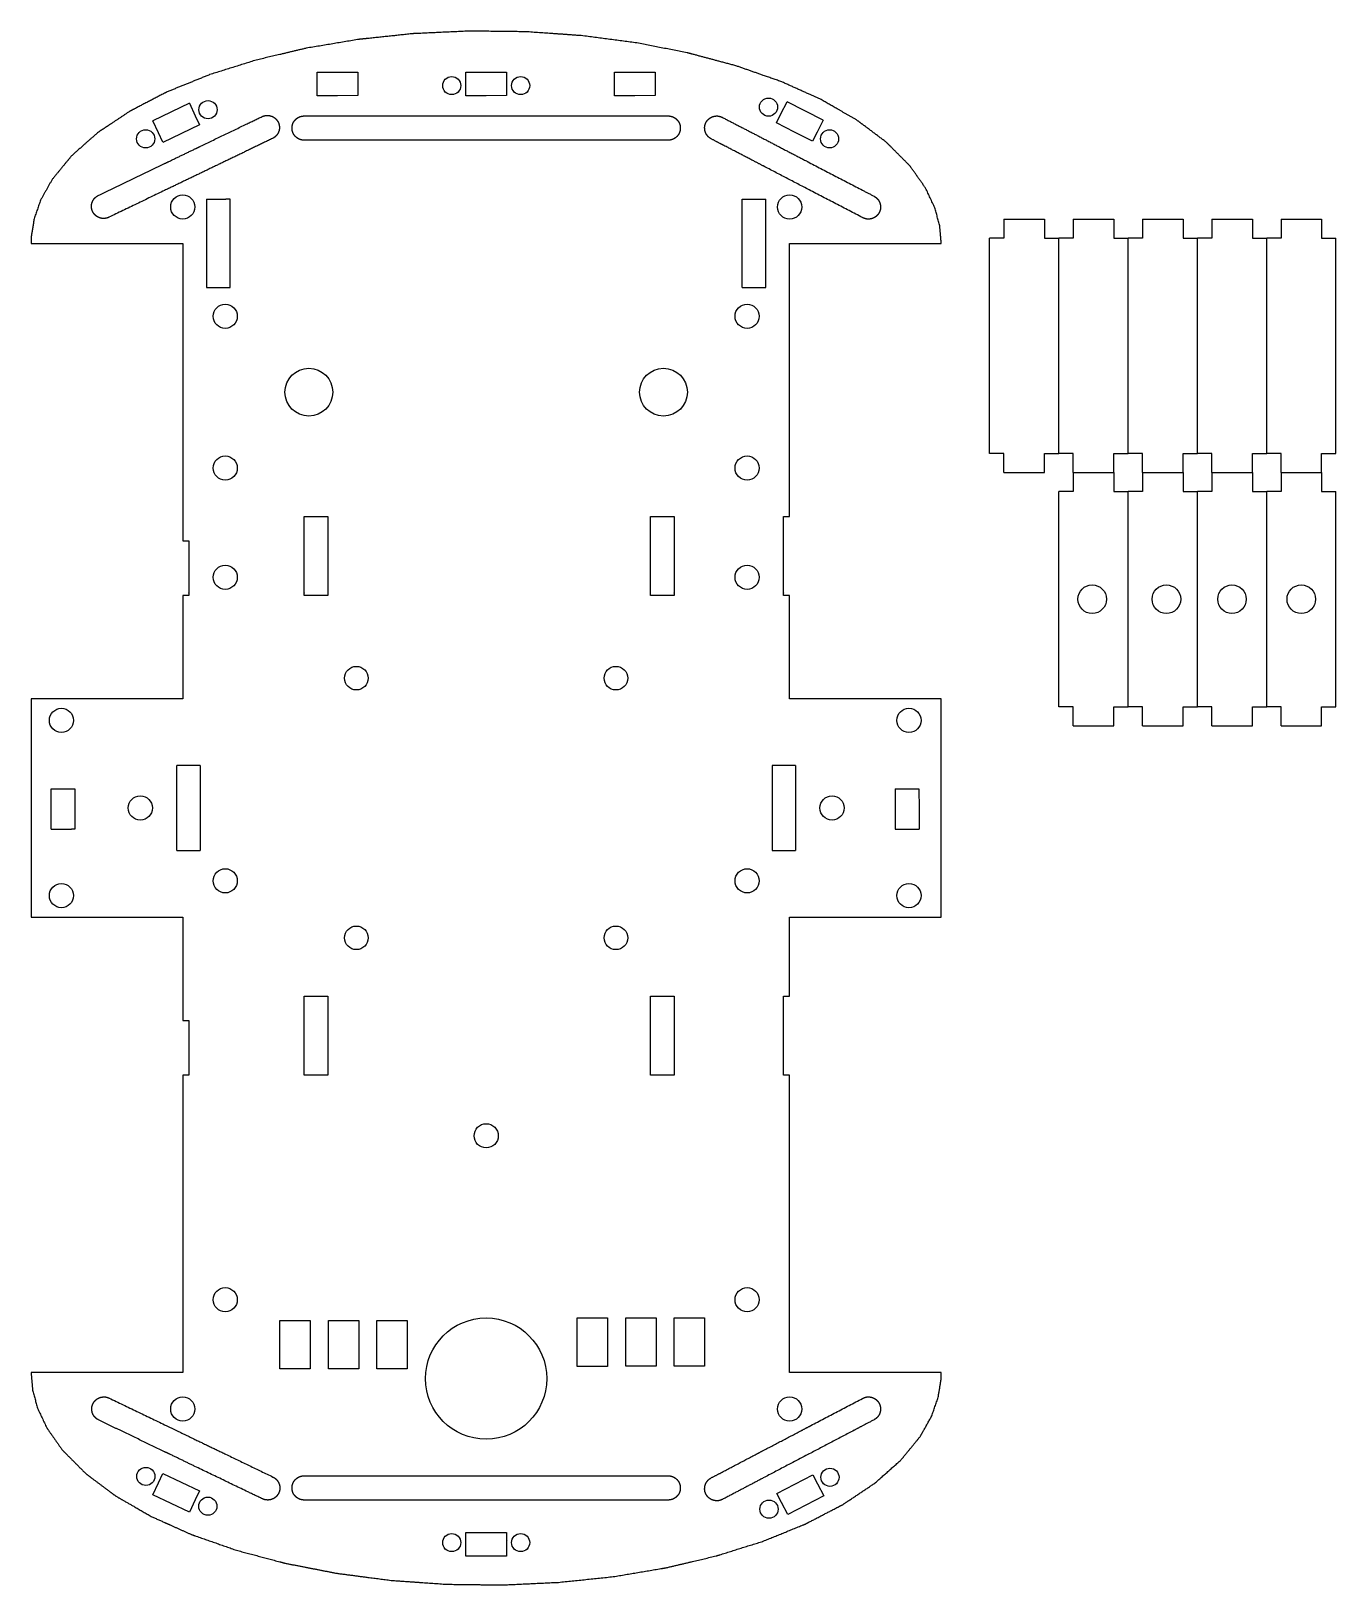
# Model space of a CAD drawing. Header units: millimetres. Extents: x 44 to 661, y -153 to 247.
# Drawn here: x 272.6 to 493.8, y -17.3 to 246 of the extents above; entities that cross this region are included whole.
import ezdxf

# ---------------------------------------------------------------- set-up
doc = ezdxf.new("R2010")
doc.units = ezdxf.units.MM
for name, color, linetype, plot in [('furos', 7, 'Continuous', False), ('parte inferioro', 7, 'Continuous', False), ('parte superior', 7, 'Continuous', False), ('suportes', 7, 'Continuous', False)]:
    doc.layers.add(name, color=color, linetype=linetype, plot=plot)

msp = doc.modelspace()

# ---------------------------------------------------------------- linework, layer by layer
for p, q in [((321.14, 239.04), (328.03, 239.04)), ((328.03, 239.04), (328.03, 238.48)), ((346.33, 239.04), (353.22, 239.04)), ((353.22, 239.04), (353.22, 238.48)), ((371.52, 239.04), (378.41, 239.04)), ((378.41, 239.04), (378.41, 238.48)), ((299.47, 233.76), (293.25, 230.81)), ((406.92, 230.89), (400.78, 234.01)), ((302.39, 217.51), (305.63, 217.51)), ((306.39, 217.51), (305.63, 217.51)), ((306.39, 202.52), (306.39, 217.51)), ((393.16, 202.52), (393.16, 217.51)), ((393.16, 217.51), (393.92, 217.51)), ((393.92, 217.51), (397.16, 217.51)), ((302.39, 202.52), (306.39, 202.52)), ((393.16, 202.52), (397.16, 202.52)), ((437.54, 171.2), (437.54, 174.44)), ((318.91, 163.72), (322.91, 163.72)), ((322.91, 163.72), (322.91, 150.35)), ((377.66, 150.35), (377.66, 163.72)), ((381.66, 150.35), (377.66, 150.35)), ((301.31, 121.55), (297.31, 121.55)), ((402.24, 121.55), (398.24, 121.55)), ((398.24, 121.55), (398.24, 107.14)), ((276.05, 117.62), (279.44, 117.62)), ((276.05, 117.62), (280.05, 117.62)), ((280.05, 117.62), (280.05, 110.73)), ((419.12, 117.62), (419.12, 110.73)), ((419.12, 117.62), (423.12, 117.62)), ((276.05, 110.73), (279.49, 110.73)), ((280.05, 110.73), (279.49, 110.73)), ((419.12, 110.73), (423.17, 110.73)), ((297.31, 107.14), (301.31, 107.14)), ((398.24, 107.14), (402.24, 107.14)), ((318.91, 82.45), (322.91, 82.45)), ((322.91, 82.45), (322.91, 69.08)), ((377.66, 69.08), (377.66, 82.45)), ((381.66, 69.08), (377.66, 69.08)), ((299.49, -4.96), (293.25, -2.05)), ((406.99, -2.19), (400.89, -5.38)), ((353.22, -12.41), (346.33, -12.41))]:
    msp.add_line(p, q)
at = {"layer": 'furos', "color": 1}
for centre, radius in [((343.94, 236.76), 1.54), ((355.61, 236.76), 1.54), ((397.64, 233.11), 1.54), ((302.62, 232.67), 1.54), ((292.05, 227.73), 1.54), ((407.99, 227.73), 1.54), ((298.34, 216.19), 2.05), ((401.21, 216.18), 2.05), ((305.54, 197.67), 2.05), ((394.01, 197.67), 2.05), ((319.72, 184.81), 4.05), ((379.83, 184.81), 4.05), ((305.54, 171.95), 2.05), ((394.01, 171.95), 2.05), ((305.54, 153.44), 2.05), ((394.01, 153.44), 2.05), ((277.77, 129.19), 2.05), ((421.45, 129.19), 2.05), ((291.14, 114.35), 2.05), ((408.41, 114.35), 2.05), ((305.54, 102), 2.05), ((394.01, 102), 2.05), ((277.77, 99.5), 2.05), ((421.45, 99.5), 2.05), ((349.78, 58.8), 2.05), ((305.54, 31.02), 2.05), ((394.01, 31.02), 2.05), ((298.34, 12.5), 2.05), ((401.21, 12.5), 2.05), ((292.08, 1.08), 1.54), ((408.05, 0.94), 1.54), ((302.59, -3.97), 1.54), ((397.72, -4.47), 1.54), ((343.94, -10.13), 1.54), ((355.61, -10.13), 1.54)]:
    msp.add_circle(centre, radius, dxfattribs=at)
at = {"layer": 'parte inferioro'}
for p, q in [((321.14, 236.76), (321.14, 239.04)), ((328.03, 238.48), (328.03, 236.76)), ((346.33, 236.76), (346.33, 239.04)), ((353.22, 238.48), (353.22, 236.76)), ((371.52, 236.76), (371.52, 239.04)), ((378.41, 238.48), (378.41, 236.76)), ((321.14, 235.04), (321.14, 236.76)), ((324.58, 235.04), (321.14, 235.04)), ((328.03, 235.08), (324.58, 235.04)), ((328.03, 236.76), (328.03, 235.08)), ((346.33, 235.04), (346.33, 236.76)), ((349.77, 235.04), (346.33, 235.04)), ((353.22, 235.08), (349.77, 235.04)), ((353.22, 236.76), (353.22, 235.08)), ((371.52, 235.04), (371.52, 236.76)), ((374.97, 235.04), (371.52, 235.04)), ((374.97, 235.04), (371.52, 235.04)), ((378.41, 235.08), (374.97, 235.04)), ((378.41, 235.08), (374.97, 235.04)), ((378.41, 236.76), (378.41, 235.08)), ((299.47, 233.76), (300.45, 231.65)), ((398.97, 230.45), (399.75, 231.98)), ((399.75, 231.98), (400.78, 234.01)), ((294.21, 228.74), (293.25, 230.81)), ((301.16, 230.13), (294.96, 227.14)), ((300.45, 231.65), (301.16, 230.13)), ((402.03, 228.89), (398.97, 230.45)), ((406.92, 230.89), (405.88, 228.86)), ((294.94, 227.18), (294.21, 228.74)), ((405.1, 227.32), (402.03, 228.89)), ((405.88, 228.86), (405.1, 227.32)), ((276.05, 114.18), (276.05, 117.62)), ((423.12, 117.62), (423.17, 114.18)), ((276.05, 110.73), (276.05, 114.18)), ((423.17, 114.18), (423.17, 110.73)), ((293.25, -2.05), (294.21, 0.01)), ((294.21, 0.01), (294.94, 1.57)), ((294.94, 1.57), (298.06, 0.12)), ((298.06, 0.12), (301.18, -1.34)), ((402.09, -0.24), (405.14, 1.35)), ((405.14, 1.35), (405.94, -0.17)), ((301.18, -1.34), (300.45, -2.9)), ((399.04, -1.83), (402.09, -0.24)), ((399.84, -3.36), (399.04, -1.83)), ((405.94, -0.17), (406.99, -2.19)), ((300.45, -2.9), (299.49, -4.96)), ((400.89, -5.38), (399.84, -3.36)), ((346.33, -10.13), (346.33, -8.41)), ((346.33, -8.41), (349.77, -8.41)), ((346.33, -12.41), (346.33, -10.13)), ((349.77, -8.41), (353.22, -8.41)), ((353.22, -8.41), (353.22, -10.13)), ((353.22, -10.13), (353.22, -12.41))]:
    msp.add_line(p, q, dxfattribs=at)
at = {"layer": 'parte inferioro', "color": 1}
msp.add_line((353.43, -9.74), (353.43, -9.74), dxfattribs=at)
at = {"layer": 'parte inferioro'}
for centre, radius in [((327.77, 136.34), 2), ((371.77, 136.34), 2), ((327.77, 92.34), 2), ((371.77, 92.34), 2), ((349.77, 17.66), 10.27)]:
    msp.add_circle(centre, radius, dxfattribs=at)
at = {"layer": 'parte inferioro', "color": 7, "linetype": 'Continuous'}
for points in [[(336.9, 245.5), (329.72, 244.74)], [(337.52, 245.56), (336.9, 245.5)], [(338.45, 245.6), (337.52, 245.56)], [(346.95, 245.99), (338.45, 245.6)], [(346.98, 245.99), (346.95, 245.99)], [(356.49, 245.88), (346.98, 245.99)], [(361.09, 245.56), (356.49, 245.88)], [(365.9, 245.22), (361.09, 245.56)], [(375.06, 244.03), (365.9, 245.22)], [(319.28, 243.09), (314.77, 242.02)], [(328.23, 244.59), (319.28, 243.09)], [(329.72, 244.74), (328.23, 244.59)], [(383.84, 242.32), (375.06, 244.03)], [(384.75, 242.08), (383.84, 242.32)], [(310.79, 241.08), (302.89, 238.61)], [(314.77, 242.02), (310.79, 241.08)], [(389.38, 240.84), (384.75, 242.08)], [(392.1, 240.12), (389.38, 240.84)], [(396.75, 238.49), (392.1, 240.12)], [(300.41, 237.6), (295.71, 235.7)], [(302.89, 238.61), (300.41, 237.6)], [(399.72, 237.46), (396.75, 238.49)], [(404.55, 235.29), (399.72, 237.46)], [(295.26, 235.47), (290.15, 232.81)], [(295.71, 235.7), (295.26, 235.47)], [(406.57, 234.38), (404.55, 235.29)], [(409.3, 232.81), (406.57, 234.38)], [(289.35, 232.4), (286.08, 230.21)], [(290.15, 232.81), (289.35, 232.4)], [(312.43, 231.69), (312.77, 231.71)], [(312.77, 231.71), (313.11, 231.66)], [(412.57, 230.93), (409.3, 232.81)], [(286.08, 230.21), (283.9, 228.76)], [(301.36, 226.49), (309.1, 230.21)], [(309.1, 230.21), (311.78, 231.51)], [(311.78, 231.51), (312.1, 231.63)], [(312.1, 231.63), (312.43, 231.69)], [(313.11, 231.66), (313.44, 231.56)], [(313.44, 231.56), (313.74, 231.41)], [(313.74, 231.41), (314.02, 231.21)], [(314.02, 231.21), (314.25, 230.97)], [(314.25, 230.97), (314.45, 230.69)], [(314.45, 230.69), (314.6, 230.39)], [(314.6, 230.39), (314.65, 230.21)], [(314.72, 229.38), (314.64, 229.05)], [(314.65, 230.21), (314.69, 230.06)], [(314.69, 230.06), (314.73, 229.72)], [(314.73, 229.72), (314.72, 229.38)], [(316.86, 229.73), (316.92, 230.06)], [(316.86, 229.39), (316.86, 229.73)], [(316.92, 229.05), (316.86, 229.39)], [(316.92, 230.06), (316.97, 230.21)], [(316.97, 230.21), (317.03, 230.39)], [(317.03, 230.39), (317.19, 230.68)], [(317.19, 230.68), (317.4, 230.95)], [(317.4, 230.95), (317.65, 231.18)], [(317.65, 231.18), (317.93, 231.37)], [(317.93, 231.37), (318.25, 231.5)], [(318.25, 231.5), (318.58, 231.59)], [(318.58, 231.59), (318.91, 231.62)], [(380.64, 231.62), (380.97, 231.59)], [(380.97, 231.59), (381.3, 231.5)], [(381.3, 231.5), (381.62, 231.37)], [(381.62, 231.37), (381.9, 231.18)], [(381.9, 231.18), (382.15, 230.95)], [(382.15, 230.95), (382.36, 230.68)], [(382.36, 230.68), (382.52, 230.39)], [(382.52, 230.39), (382.58, 230.21)], [(382.58, 230.21), (382.63, 230.06)], [(382.63, 230.06), (382.69, 229.73)], [(382.69, 229.39), (382.63, 229.05)], [(382.69, 229.73), (382.69, 229.39)], [(386.81, 229.69), (386.86, 230.03)], [(386.82, 229.36), (386.81, 229.69)], [(386.88, 229.02), (386.82, 229.36)], [(386.86, 230.03), (386.92, 230.21)], [(386.92, 230.21), (386.97, 230.35)], [(386.97, 230.35), (387.12, 230.66)], [(387.12, 230.66), (387.33, 230.93)], [(387.33, 230.93), (387.58, 231.16)], [(387.58, 231.16), (387.86, 231.35)], [(387.86, 231.35), (388.17, 231.49)], [(388.17, 231.49), (388.49, 231.58)], [(388.49, 231.58), (388.83, 231.62)], [(388.83, 231.62), (389.17, 231.59)], [(389.17, 231.59), (389.38, 231.54)], [(389.38, 231.54), (389.5, 231.52)], [(389.5, 231.52), (389.81, 231.38)], [(389.81, 231.38), (392.07, 230.21)], [(392.07, 230.21), (396.75, 227.78)], [(413.53, 230.21), (412.57, 230.93)], [(413.55, 230.2), (413.53, 230.21)], [(417.61, 227.17), (413.55, 230.2)], [(281.33, 226.49), (279.46, 224.83)], [(282.88, 227.86), (281.33, 226.49)], [(283.9, 228.76), (282.88, 227.86)], [(300.41, 226.03), (301.36, 226.49)], [(310.85, 226.49), (305.47, 223.9)], [(313.57, 227.8), (310.85, 226.49)], [(313.86, 227.97), (313.57, 227.8)], [(314.12, 228.19), (313.86, 227.97)], [(314.34, 228.45), (314.12, 228.19)], [(314.52, 228.74), (314.34, 228.45)], [(314.64, 229.05), (314.52, 228.74)], [(317.03, 228.73), (316.92, 229.05)], [(317.19, 228.43), (317.03, 228.73)], [(317.4, 228.17), (317.19, 228.43)], [(317.65, 227.94), (317.4, 228.17)], [(317.93, 227.75), (317.65, 227.94)], [(318.25, 227.61), (317.93, 227.75)], [(318.58, 227.53), (318.25, 227.61)], [(318.91, 227.5), (318.58, 227.53)], [(380.97, 227.53), (380.64, 227.5)], [(381.3, 227.61), (380.97, 227.53)], [(381.62, 227.75), (381.3, 227.61)], [(381.9, 227.94), (381.62, 227.75)], [(382.15, 228.17), (381.9, 227.94)], [(382.36, 228.43), (382.15, 228.17)], [(382.52, 228.73), (382.36, 228.43)], [(382.63, 229.05), (382.52, 228.73)], [(387, 228.7), (386.88, 229.02)], [(387.16, 228.41), (387, 228.7)], [(387.38, 228.14), (387.16, 228.41)], [(387.63, 227.91), (387.38, 228.14)], [(387.92, 227.73), (387.63, 227.91)], [(389.38, 226.97), (387.92, 227.73)], [(390.31, 226.49), (389.38, 226.97)], [(395.29, 223.9), (390.31, 226.49)], [(396.75, 227.78), (399.23, 226.49)], [(399.23, 226.49), (404.21, 223.9)], [(418.28, 226.49), (417.61, 227.17)], [(420.86, 223.9), (418.28, 226.49)], [(278.7, 223.9), (276.2, 220.85)], [(279.46, 224.83), (278.7, 223.9)], [(295.26, 223.55), (295.99, 223.9)], [(295.99, 223.9), (300.41, 226.03)], [(305.47, 223.9), (300.41, 221.46)], [(396.75, 223.14), (395.29, 223.9)], [(404.21, 223.9), (404.55, 223.72)], [(421.62, 223.14), (420.86, 223.9)], [(284.02, 218.14), (295.26, 223.55)], [(300.41, 221.46), (295.26, 218.99)], [(404.55, 219.08), (396.75, 223.14)], [(404.55, 223.72), (413.55, 219.04)], [(424.27, 219.38), (421.62, 223.14)], [(276.2, 220.85), (274.24, 217.36)], [(295.26, 218.99), (285.81, 214.44)], [(413.55, 214.4), (404.55, 219.08)], [(413.55, 219.04), (415.53, 218.01)], [(425.84, 216.04), (424.27, 219.38)], [(274.24, 217.36), (273.14, 214.19)], [(282.86, 216.22), (282.88, 216.56)], [(282.88, 216.02), (282.86, 216.22)], [(282.88, 216.59), (282.95, 216.89)], [(282.88, 216.56), (282.88, 216.59)], [(282.9, 215.88), (282.88, 216.02)], [(282.95, 216.89), (283.07, 217.2)], [(283.07, 217.2), (283.25, 217.5)], [(283.25, 217.5), (283.47, 217.75)], [(283.47, 217.75), (283.73, 217.97)], [(283.73, 217.97), (284.02, 218.14)], [(415.53, 218.01), (415.82, 217.83)], [(415.82, 217.83), (416.07, 217.6)], [(416.07, 217.6), (416.29, 217.34)], [(416.29, 217.34), (416.45, 217.04)], [(416.45, 217.04), (416.57, 216.72)], [(416.57, 216.72), (416.63, 216.39)], [(416.64, 216.05), (416.59, 215.71)], [(416.63, 216.39), (416.64, 216.05)], [(426.67, 212.97), (425.84, 216.04)], [(273.14, 214.19), (272.72, 211.56)], [(283, 215.55), (282.9, 215.88)], [(283.14, 215.25), (283, 215.55)], [(283.34, 214.97), (283.14, 215.25)], [(283.58, 214.73), (283.34, 214.97)], [(283.85, 214.53), (283.58, 214.73)], [(284.16, 214.38), (283.85, 214.53)], [(284.48, 214.28), (284.16, 214.38)], [(284.82, 214.23), (284.48, 214.28)], [(285.16, 214.25), (284.82, 214.23)], [(285.49, 214.31), (285.16, 214.25)], [(285.81, 214.44), (285.49, 214.31)], [(413.63, 214.36), (413.55, 214.4)], [(413.95, 214.23), (413.63, 214.36)], [(414.28, 214.15), (413.95, 214.23)], [(414.62, 214.13), (414.28, 214.15)], [(414.96, 214.16), (414.62, 214.13)], [(415.28, 214.25), (414.96, 214.16)], [(415.59, 214.39), (415.28, 214.25)], [(415.87, 214.58), (415.59, 214.39)], [(416.12, 214.82), (415.87, 214.58)], [(416.32, 215.09), (416.12, 214.82)], [(416.48, 215.39), (416.32, 215.09)], [(416.59, 215.71), (416.48, 215.39)], [(272.66, 211.21), (272.62, 210.01)], [(272.72, 211.56), (272.66, 211.21)], [(426.79, 211.56), (426.67, 212.97)], [(426.93, 210.01), (426.79, 211.56)], [(318.91, 163.72), (322.91, 163.72)], [(377.66, 163.72), (381.66, 163.72)], [(400.18, 163.72), (401.21, 163.72)], [(298.34, 159.61), (299.37, 159.61)], [(299.37, 150.35), (298.34, 150.35)], [(322.91, 150.35), (318.91, 150.35)], [(381.66, 150.35), (377.66, 150.35)], [(401.21, 150.35), (400.18, 150.35)], [(318.91, 69.08), (318.91, 82.45)], [(318.91, 82.45), (322.91, 82.45)], [(377.66, 82.45), (381.66, 82.45)], [(381.66, 82.45), (381.66, 69.08)], [(400.18, 69.08), (400.18, 82.45)], [(400.18, 82.45), (401.21, 82.45)], [(298.34, 78.34), (299.37, 78.34)], [(299.37, 78.34), (299.37, 69.08)], [(299.37, 69.08), (298.34, 69.08)], [(322.91, 69.08), (318.91, 69.08)], [(381.66, 69.08), (377.66, 69.08)], [(401.21, 69.08), (400.18, 69.08)], [(314.8, 19.29), (314.8, 27.52)], [(314.8, 27.52), (319.94, 27.52)], [(319.94, 27.52), (319.94, 19.29)], [(323.03, 19.29), (323.03, 27.52)], [(323.03, 27.52), (328.17, 27.52)], [(328.17, 27.52), (328.17, 19.29)], [(331.26, 19.29), (331.26, 27.52)], [(331.26, 27.52), (336.4, 27.52)], [(336.4, 27.52), (336.4, 19.29)], [(365.21, 19.72), (365.21, 27.93)], [(365.21, 27.93), (370.35, 27.93)], [(370.35, 27.93), (370.35, 19.72)], [(373.44, 27.98), (378.58, 27.98)], [(373.44, 19.75), (373.44, 27.98)], [(378.58, 27.98), (378.58, 19.75)], [(381.66, 19.75), (381.66, 27.98)], [(386.81, 27.98), (386.81, 19.75)], [(272.62, 18.68), (272.78, 16.92)], [(319.94, 19.29), (314.8, 19.29)], [(328.17, 19.29), (323.03, 19.29)], [(336.4, 19.29), (331.26, 19.29)], [(370.35, 19.72), (365.21, 19.72)], [(378.58, 19.75), (373.44, 19.75)], [(426.89, 17.48), (426.93, 18.68)], [(272.78, 16.92), (272.88, 15.72)], [(426.41, 14.5), (426.8, 16.92)], [(426.8, 16.92), (426.89, 17.48)], [(272.88, 15.72), (273.71, 12.65)], [(282.95, 12.91), (283.05, 13.24)], [(283.05, 13.24), (283.19, 13.55)], [(283.19, 13.55), (283.39, 13.82)], [(283.39, 13.82), (283.63, 14.07)], [(283.63, 14.07), (283.9, 14.26)], [(283.9, 14.26), (284.21, 14.42)], [(284.21, 14.42), (284.53, 14.51)], [(284.53, 14.51), (284.87, 14.56)], [(284.87, 14.56), (285.21, 14.55)], [(285.21, 14.55), (285.54, 14.48)], [(285.54, 14.48), (285.86, 14.36)], [(285.86, 14.36), (295.26, 9.83)], [(404.55, 9.56), (413.55, 14.29)], [(413.55, 14.29), (413.63, 14.32)], [(413.63, 14.32), (413.94, 14.46)], [(413.94, 14.46), (414.27, 14.54)], [(414.27, 14.54), (414.61, 14.56)], [(414.61, 14.56), (414.95, 14.53)], [(414.95, 14.53), (415.28, 14.44)], [(415.28, 14.44), (415.59, 14.3)], [(415.59, 14.3), (415.87, 14.11)], [(415.87, 14.11), (416.11, 13.88)], [(416.11, 13.88), (416.32, 13.61)], [(416.32, 13.61), (416.48, 13.31)], [(416.48, 13.31), (416.58, 12.98)], [(425.31, 11.33), (426.41, 14.5)], [(273.71, 12.65), (275.28, 9.31)], [(282.91, 12.58), (282.95, 12.91)], [(282.93, 12.24), (282.91, 12.58)], [(283, 11.9), (282.93, 12.24)], [(283.12, 11.59), (283, 11.9)], [(283.3, 11.3), (283.12, 11.59)], [(283.52, 11.04), (283.3, 11.3)], [(283.78, 10.82), (283.52, 11.04)], [(284.07, 10.65), (283.78, 10.82)], [(287.7, 8.9), (284.07, 10.65)], [(415.54, 10.68), (413.55, 9.64)], [(415.83, 10.86), (415.54, 10.68)], [(416.08, 11.09), (415.83, 10.86)], [(416.29, 11.36), (416.08, 11.09)], [(416.46, 11.65), (416.29, 11.36)], [(416.57, 11.97), (416.46, 11.65)], [(416.63, 12.31), (416.57, 11.97)], [(416.58, 12.98), (416.64, 12.65)], [(416.64, 12.65), (416.63, 12.31)], [(423.95, 8.9), (425.31, 11.33)], [(275.28, 9.31), (275.57, 8.9)], [(275.57, 8.9), (277.93, 5.55)], [(295.26, 5.26), (287.7, 8.9)], [(295.26, 9.83), (297.19, 8.9)], [(297.19, 8.9), (300.41, 7.35)], [(396.75, 5.47), (403.3, 8.9)], [(403.3, 8.9), (404.55, 9.56)], [(412.15, 8.9), (404.55, 4.91)], [(413.55, 9.64), (412.15, 8.9)], [(423.35, 7.84), (423.95, 8.9)], [(277.93, 5.55), (278.63, 4.85)], [(300.41, 7.35), (305.61, 4.85)], [(395.56, 4.85), (396.75, 5.47)], [(420.9, 4.85), (423.35, 7.84)], [(278.63, 4.85), (281.94, 1.52)], [(296.13, 4.85), (295.26, 5.26)], [(300.41, 2.78), (296.13, 4.85)], [(309.36, -1.53), (300.41, 2.78)], [(305.61, 4.85), (313.63, 0.98)], [(389.38, 1.6), (395.56, 4.85)], [(404.42, 4.85), (396.75, 0.82)], [(404.55, 4.91), (404.42, 4.85)], [(415.65, -0.07), (420.09, 3.86)], [(420.09, 3.86), (420.9, 4.85)], [(281.94, 1.52), (282.88, 0.82)], [(282.88, 0.82), (286.02, -1.53)], [(313.63, 0.98), (313.93, 0.81)], [(313.93, 0.81), (314.19, 0.59)], [(314.19, 0.59), (314.41, 0.34)], [(314.41, 0.34), (314.58, 0.04)], [(314.58, 0.04), (314.71, -0.27)], [(317.03, -0.04), (317.19, 0.26)], [(317.19, 0.26), (317.4, 0.52)], [(317.4, 0.52), (317.65, 0.75)], [(317.65, 0.75), (317.93, 0.94)], [(317.93, 0.94), (318.25, 1.08)], [(318.25, 1.08), (318.58, 1.16)], [(318.58, 1.16), (318.91, 1.19)], [(380.64, 1.19), (380.97, 1.16)], [(380.97, 1.16), (381.3, 1.08)], [(381.3, 1.08), (381.62, 0.94)], [(381.62, 0.94), (381.9, 0.75)], [(381.9, 0.75), (382.15, 0.52)], [(382.15, 0.52), (382.36, 0.26)], [(382.36, 0.26), (382.52, -0.04)], [(386.99, -0.14), (387.16, 0.15)], [(387.16, 0.15), (387.37, 0.42)], [(387.37, 0.42), (387.62, 0.65)], [(387.62, 0.65), (387.91, 0.83)], [(387.91, 0.83), (389.38, 1.6)], [(396.75, 0.82), (392.28, -1.53)], [(286.02, -1.53), (286.98, -2.24)], [(286.98, -2.24), (288.28, -2.99)], [(311.85, -2.72), (309.36, -1.53)], [(313.81, -2.63), (313.5, -2.78)], [(314.08, -2.43), (313.81, -2.63)], [(314.32, -2.19), (314.08, -2.43)], [(314.52, -1.91), (314.32, -2.19)], [(314.66, -1.61), (314.52, -1.91)], [(314.69, -1.53), (314.66, -1.61)], [(314.76, -1.28), (314.69, -1.53)], [(314.71, -0.27), (314.77, -0.53)], [(314.77, -1.21), (314.76, -1.28)], [(314.77, -0.53), (314.78, -0.6)], [(314.8, -0.94), (314.77, -1.21)], [(314.78, -0.6), (314.8, -0.94)], [(316.86, -0.7), (316.92, -0.36)], [(316.86, -1.04), (316.86, -0.7)], [(316.92, -1.37), (316.86, -1.04)], [(316.92, -0.36), (317.03, -0.04)], [(316.97, -1.53), (316.92, -1.37)], [(317.03, -1.7), (316.97, -1.53)], [(317.19, -2), (317.03, -1.7)], [(317.4, -2.26), (317.19, -2)], [(317.65, -2.49), (317.4, -2.26)], [(317.93, -2.68), (317.65, -2.49)], [(381.9, -2.49), (381.62, -2.68)], [(382.15, -2.26), (381.9, -2.49)], [(382.36, -2), (382.15, -2.26)], [(382.52, -1.7), (382.36, -2)], [(382.52, -0.04), (382.63, -0.36)], [(382.58, -1.53), (382.52, -1.7)], [(382.63, -1.37), (382.58, -1.53)], [(382.63, -0.36), (382.69, -0.7)], [(382.69, -1.04), (382.63, -1.37)], [(382.69, -0.7), (382.69, -1.04)], [(386.81, -1.14), (386.82, -0.8)], [(386.86, -1.47), (386.81, -1.14)], [(386.82, -0.8), (386.88, -0.46)], [(386.88, -1.53), (386.86, -1.47)], [(386.88, -0.46), (386.99, -0.14)], [(386.97, -1.8), (386.88, -1.53)], [(387.13, -2.1), (386.97, -1.8)], [(387.33, -2.37), (387.13, -2.1)], [(387.58, -2.6), (387.33, -2.37)], [(387.86, -2.79), (387.58, -2.6)], [(392.28, -1.53), (389.82, -2.82)], [(411.28, -2.99), (413.47, -1.53)], [(413.47, -1.53), (413.55, -1.47)], [(413.55, -1.47), (415.65, -0.07)], [(288.28, -2.99), (290.27, -4.13)], [(290.27, -4.13), (292.97, -5.69)], [(312.17, -2.85), (311.85, -2.72)], [(312.5, -2.91), (312.17, -2.85)], [(312.84, -2.92), (312.5, -2.91)], [(313.18, -2.88), (312.84, -2.92)], [(313.5, -2.78), (313.18, -2.88)], [(318.25, -2.82), (317.93, -2.68)], [(318.58, -2.9), (318.25, -2.82)], [(318.91, -2.93), (318.58, -2.9)], [(380.97, -2.9), (380.64, -2.93)], [(381.3, -2.82), (380.97, -2.9)], [(381.62, -2.68), (381.3, -2.82)], [(388.17, -2.93), (387.86, -2.79)], [(388.39, -2.99), (388.17, -2.93)], [(388.5, -3.02), (388.39, -2.99)], [(388.84, -3.05), (388.5, -3.02)], [(389.18, -3.03), (388.84, -3.05)], [(389.34, -2.99), (389.18, -3.03)], [(389.38, -2.98), (389.34, -2.99)], [(389.51, -2.95), (389.38, -2.98)], [(389.82, -2.82), (389.51, -2.95)], [(404.55, -6.64), (409.38, -4.13)], [(409.38, -4.13), (410.2, -3.71)], [(410.2, -3.71), (411.28, -2.99)], [(292.97, -5.69), (295.26, -6.72)], [(295.26, -6.72), (296.21, -7.14)], [(296.21, -7.14), (299.83, -8.77)], [(396.75, -9.88), (403.51, -7.14)], [(403.51, -7.14), (403.84, -7.01)], [(403.84, -7.01), (404.55, -6.64)], [(299.83, -8.77), (300.41, -8.97)], [(300.41, -8.97), (307.45, -11.43)], [(389.38, -12.2), (396.66, -9.92)], [(396.66, -9.92), (396.75, -9.88)], [(307.45, -11.43), (314.77, -13.38)], [(384.75, -13.34), (388.76, -12.39)], [(388.76, -12.39), (389.38, -12.2)], [(314.77, -13.38), (315.71, -13.63)], [(315.71, -13.63), (320.18, -14.5)], [(320.18, -14.5), (324.49, -15.34)], [(324.49, -15.34), (329.72, -16.02)], [(371.32, -15.9), (379.66, -14.5)], [(379.66, -14.5), (380.27, -14.4)], [(380.27, -14.4), (384.75, -13.34)], [(329.72, -16.02), (333.65, -16.53)], [(333.65, -16.53), (336.9, -16.76)], [(336.9, -16.76), (338.45, -16.87)], [(338.45, -16.87), (343.06, -17.19)], [(343.06, -17.19), (346.95, -17.24)], [(346.95, -17.24), (352.57, -17.31)], [(352.57, -17.31), (361.09, -16.91)], [(361.09, -16.91), (362.03, -16.87)], [(362.03, -16.87), (371.32, -15.9)]]:
    msp.add_open_spline(points, degree=1, dxfattribs=at)
for points, knots in [([(318.91, 231.62), (329.72, 231.62), (336.9, 231.62), (338.45, 231.62), (346.95, 231.62), (361.09, 231.62), (380.64, 231.62)], [0.0473476, 0.0473476, 0.1265618, 0.1792733, 0.1905895, 0.2529272, 0.3566601, 0.5, 0.5]), ([(380.64, 227.5), (361.09, 227.5), (346.95, 227.5), (338.45, 227.5), (336.9, 227.5), (329.72, 227.5), (318.91, 227.5)], [0.5473476, 0.5473476, 0.6906875, 0.7944204, 0.8567581, 0.8680743, 0.9207858, 1, 1]), ([(272.62, 210.01), (282.88, 210.01), (295.26, 210.01), (298.34, 210.01)], [0.32602685, 0.32602685, 0.33667417, 0.34951682, 0.35270984, 0.35270984]), ([(298.34, 210.01), (298.34, 200.75), (298.34, 192.53), (298.34, 181.72), (298.34, 168.87), (298.34, 159.61)], [0.35270984, 0.35270984, 0.36232127, 0.3708543, 0.38206115, 0.39540265, 0.40500853, 0.40500853]), ([(401.21, 163.72), (401.21, 168.87), (401.21, 181.72), (401.21, 192.53), (401.21, 200.75), (401.21, 210.01)], [0.06083722, 0.06083722, 0.06617383, 0.07951533, 0.09072218, 0.09925521, 0.10886664, 0.10886664]), ([(401.21, 210.01), (404.55, 210.01), (413.55, 210.01), (426.93, 210.01)], [0.10886664, 0.10886664, 0.11233356, 0.12167448, 0.13554963, 0.13554963]), ([(318.91, 150.35), (318.91, 150.86), (318.91, 159.61), (318.91, 163.72)], [0.138889, 0.138889, 0.152778, 0.3888892, 0.5, 0.5]), ([(381.66, 163.72), (381.66, 159.61), (381.66, 150.86), (381.66, 150.35)], [0, 0, 0.1111108, 0.3472218, 0.3611108, 0.3611108]), ([(400.18, 150.35), (400.18, 150.86), (400.18, 159.61), (400.18, 163.72)], [0.04589476, 0.04589476, 0.04642842, 0.05550064, 0.0597699, 0.0597699]), ([(299.37, 159.61), (299.37, 150.86), (299.37, 150.35)], [0.406075851, 0.406075851, 0.415148067, 0.41568173, 0.41568173]), ([(298.34, 150.35), (298.34, 148.81), (298.34, 145.21), (298.34, 132.86)], [0.41674905, 0.41674905, 0.41835004, 0.42208567, 0.43489349, 0.43489349]), ([(401.21, 132.86), (401.21, 145.21), (401.21, 148.81), (401.21, 150.35)], [0.026683, 0.026683, 0.03949083, 0.04322645, 0.04482744, 0.04482744]), ([(298.34, 132.86), (295.26, 132.86), (282.88, 132.86), (272.62, 132.86)], [0.43489349, 0.43489349, 0.43808652, 0.45092916, 0.46157649, 0.46157649]), ([(272.62, 132.86), (272.62, 123.61), (272.62, 117.94), (272.62, 110.74), (272.62, 106.11), (272.62, 104.57), (272.62, 95.83)], [0.46157649, 0.46157649, 0.47117821, 0.47705263, 0.48452387, 0.48932681, 0.49092779, 0.5, 0.5]), ([(426.93, 132.86), (413.55, 132.86), (404.55, 132.86), (401.21, 132.86)], [0, 0, 0.01387516, 0.02321608, 0.026683, 0.026683]), ([(426.93, 95.83), (426.93, 104.57), (426.93, 106.11), (426.93, 110.74), (426.93, 117.94), (426.93, 123.61), (426.93, 132.86)], [0.96157649, 0.96157649, 0.97064871, 0.97224969, 0.97705263, 0.98452386, 0.99039829, 1, 1]), ([(297.31, 107.14), (297.31, 110.74), (297.31, 117.94), (297.31, 121.55)], [0.5, 0.5, 0.5921052, 0.7763158, 0.8684209, 0.8684209]), ([(301.31, 121.55), (301.31, 117.94), (301.31, 110.74), (301.31, 107.14)], [0.6315788, 0.6315788, 0.723684, 0.9078947, 1, 1]), ([(402.24, 121.55), (402.24, 117.94), (402.24, 110.74), (402.24, 107.14)], [0.6315788, 0.6315788, 0.723684, 0.9078947, 1, 1]), ([(272.62, 95.83), (282.88, 95.83), (295.26, 95.83), (298.34, 95.83)], [0.5, 0.5, 0.51064733, 0.52348998, 0.526683, 0.526683]), ([(298.34, 95.83), (298.34, 91.2), (298.34, 78.34)], [0.526683, 0.526683, 0.53148594, 0.54482743, 0.54482743]), ([(401.21, 82.45), (401.21, 91.2), (401.21, 95.83)], [0.92101833, 0.92101833, 0.93009056, 0.9348935, 0.9348935]), ([(401.21, 95.83), (404.55, 95.83), (413.55, 95.83), (426.93, 95.83)], [0.9348935, 0.9348935, 0.93836041, 0.94770133, 0.96157649, 0.96157649]), ([(298.34, 69.08), (298.34, 67.02), (298.34, 50.05), (298.34, 38.22), (298.34, 28.47), (298.34, 18.68)], [0.55656796, 0.55656796, 0.55870261, 0.57631337, 0.58858756, 0.59870307, 0.60886664, 0.60886664]), ([(401.21, 18.68), (401.21, 28.47), (401.21, 38.22), (401.21, 50.05), (401.21, 67.02), (401.21, 69.08)], [0.85270987, 0.85270987, 0.86287344, 0.87298895, 0.88526313, 0.9028739, 0.90500855, 0.90500855]), ([(381.66, 27.98), (384.75, 27.98), (386.81, 27.98)], [0.3076925, 0.3076925, 0.4230768, 0.5, 0.5]), ([(298.34, 18.68), (295.26, 18.68), (282.88, 18.68), (272.62, 18.68)], [0.60886664, 0.60886664, 0.61205966, 0.62490231, 0.63554964, 0.63554964]), ([(386.81, 19.75), (384.75, 19.75), (381.66, 19.75)], [0.8076925, 0.8076925, 0.8846157, 1, 1]), ([(426.93, 18.68), (413.55, 18.68), (404.55, 18.68), (401.21, 18.68)], [0.82602687, 0.82602687, 0.83990203, 0.84924295, 0.85270987, 0.85270987]), ([(318.91, 1.19), (329.72, 1.19), (336.9, 1.19), (338.45, 1.19), (346.95, 1.19), (361.09, 1.19), (380.64, 1.19)], [0.0473476, 0.0473476, 0.1265618, 0.1792733, 0.1905896, 0.2529272, 0.3566601, 0.5, 0.5]), ([(380.64, -2.93), (361.09, -2.93), (346.95, -2.93), (338.45, -2.93), (336.9, -2.93), (329.72, -2.93), (318.91, -2.93)], [0.5473476, 0.5473476, 0.6906875, 0.7944204, 0.8567581, 0.8680743, 0.9207858, 1, 1])]:
    msp.add_open_spline(points, degree=1, knots=knots, dxfattribs=at)
at = {"layer": 'parte superior'}
for p, q in [((302.39, 217.51), (302.39, 202.52)), ((397.16, 202.52), (397.16, 217.51))]:
    msp.add_line(p, q, dxfattribs=at)
at = {"layer": 'suportes'}
for p, q in [((437.54, 214.13), (444.42, 214.13)), ((437.54, 214.13), (437.54, 210.89)), ((444.42, 214.13), (444.42, 210.89)), ((449.28, 214.13), (456.17, 214.13)), ((449.28, 214.13), (449.28, 210.89)), ((456.17, 214.13), (456.17, 210.89)), ((461.03, 214.13), (467.91, 214.13)), ((461.03, 214.13), (461.03, 210.89)), ((467.91, 214.13), (467.91, 210.89)), ((472.77, 214.13), (479.66, 214.13)), ((472.77, 214.13), (472.77, 210.89)), ((479.66, 214.13), (479.66, 210.89)), ((484.52, 214.13), (491.4, 214.13)), ((484.52, 214.13), (484.52, 210.89)), ((491.4, 214.13), (491.4, 210.89)), ((435.11, 174.44), (435.11, 210.89)), ((437.54, 210.89), (435.11, 210.89)), ((444.42, 210.89), (446.85, 210.89)), ((446.85, 174.44), (446.85, 210.89)), ((449.28, 210.89), (446.85, 210.89)), ((446.85, 174.44), (446.85, 210.89)), ((456.17, 210.89), (458.6, 210.89)), ((458.6, 174.44), (458.6, 210.89)), ((458.6, 174.44), (458.6, 210.89)), ((461.03, 210.89), (458.6, 210.89)), ((467.91, 210.89), (470.34, 210.89)), ((470.34, 174.44), (470.34, 210.89)), ((470.34, 174.44), (470.34, 210.89)), ((472.77, 210.89), (470.34, 210.89)), ((479.66, 210.89), (482.09, 210.89)), ((482.09, 174.44), (482.09, 210.89)), ((482.09, 174.44), (482.09, 210.89)), ((484.52, 210.89), (482.09, 210.89)), ((491.4, 210.89), (493.83, 210.89)), ((493.83, 174.44), (493.83, 210.89)), ((437.54, 174.44), (435.11, 174.44)), ((444.42, 171.2), (444.42, 174.44)), ((444.42, 174.44), (446.85, 174.44)), ((449.28, 174.44), (446.85, 174.44)), ((449.28, 171.2), (449.28, 174.44)), ((456.17, 171.2), (456.17, 174.44)), ((456.17, 174.44), (458.6, 174.44)), ((461.03, 174.44), (458.6, 174.44)), ((461.03, 171.2), (461.03, 174.44)), ((467.91, 171.2), (467.91, 174.44)), ((467.91, 174.44), (470.34, 174.44)), ((472.77, 174.44), (470.34, 174.44)), ((472.77, 171.2), (472.77, 174.44)), ((479.66, 171.2), (479.66, 174.44)), ((479.66, 174.44), (482.09, 174.44)), ((484.52, 174.44), (482.09, 174.44)), ((484.52, 171.2), (484.52, 174.44)), ((491.4, 171.2), (491.4, 174.44)), ((491.4, 174.44), (493.83, 174.44)), ((437.54, 171.2), (444.42, 171.2)), ((449.28, 171.2), (456.17, 171.2)), ((449.28, 171.2), (456.17, 171.2)), ((449.28, 171.2), (449.28, 167.96)), ((456.17, 171.2), (456.17, 167.96)), ((461.03, 171.2), (467.91, 171.2)), ((461.03, 171.2), (467.91, 171.2)), ((461.03, 171.2), (461.03, 167.96)), ((467.91, 171.2), (467.91, 167.96)), ((472.77, 171.2), (479.66, 171.2)), ((472.77, 171.2), (479.66, 171.2)), ((472.77, 171.2), (472.77, 167.96)), ((479.66, 171.2), (479.66, 167.96)), ((484.52, 171.2), (491.4, 171.2)), ((484.52, 171.2), (491.4, 171.2)), ((484.52, 171.2), (484.52, 167.96)), ((491.4, 171.2), (491.4, 167.96)), ((446.85, 131.51), (446.85, 167.96)), ((449.28, 167.96), (446.85, 167.96)), ((456.17, 167.96), (458.6, 167.96)), ((458.6, 131.51), (458.6, 167.96)), ((458.6, 131.51), (458.6, 167.96)), ((461.03, 167.96), (458.6, 167.96)), ((467.91, 167.96), (470.34, 167.96)), ((470.34, 131.51), (470.34, 167.96)), ((470.34, 131.51), (470.34, 167.96)), ((472.77, 167.96), (470.34, 167.96)), ((479.66, 167.96), (482.09, 167.96)), ((482.09, 131.51), (482.09, 167.96)), ((482.09, 131.51), (482.09, 167.96)), ((484.52, 167.96), (482.09, 167.96)), ((491.4, 167.96), (493.83, 167.96)), ((493.83, 131.51), (493.83, 167.96)), ((449.28, 131.51), (446.85, 131.51)), ((449.28, 128.27), (449.28, 131.51)), ((456.17, 128.27), (456.17, 131.51)), ((456.17, 131.51), (458.6, 131.51)), ((461.03, 131.51), (458.6, 131.51)), ((461.03, 128.27), (461.03, 131.51)), ((467.91, 128.27), (467.91, 131.51)), ((467.91, 131.51), (470.34, 131.51)), ((472.77, 131.51), (470.34, 131.51)), ((472.77, 128.27), (472.77, 131.51)), ((479.66, 128.27), (479.66, 131.51)), ((479.66, 131.51), (482.09, 131.51)), ((484.52, 131.51), (482.09, 131.51)), ((484.52, 128.27), (484.52, 131.51)), ((491.4, 128.27), (491.4, 131.51)), ((491.4, 131.51), (493.83, 131.51)), ((449.28, 128.27), (456.17, 128.27)), ((461.03, 128.27), (467.91, 128.27)), ((472.77, 128.27), (479.66, 128.27)), ((484.52, 128.27), (491.4, 128.27))]:
    msp.add_line(p, q, dxfattribs=at)
for centre in [(452.51, 149.73), (465.09, 149.73), (476.21, 149.73), (487.96, 149.73)]:
    msp.add_circle(centre, 2.42, dxfattribs=at)

doc.saveas('drawing.dxf')
